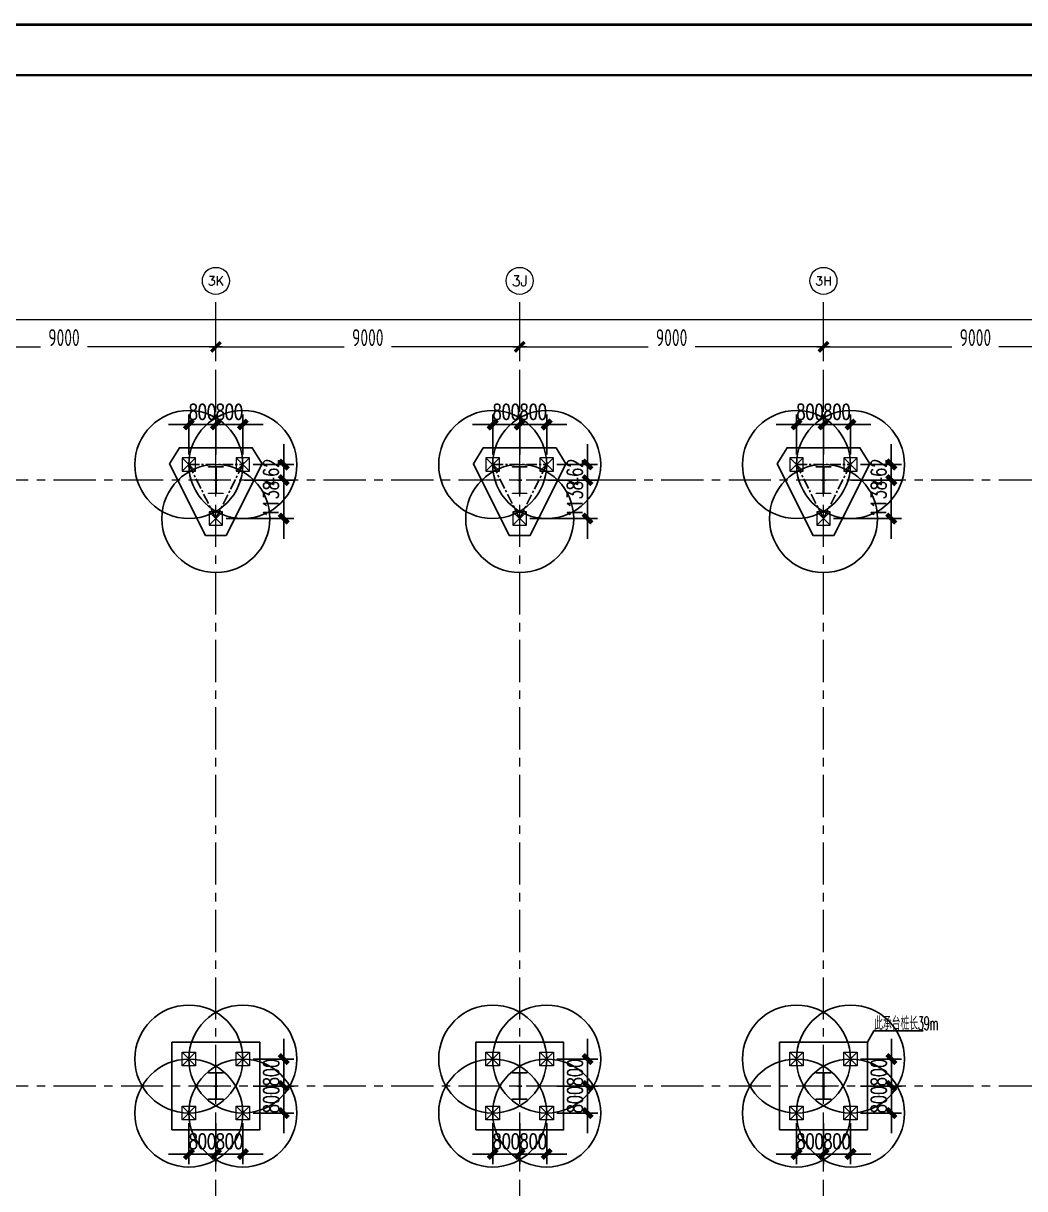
# Model space of a CAD drawing. Extents: x -1201378 to 2367219, y -619313 to 244905.
# Drawn here: x -770463 to -740798, y -204438 to -169915 of the extents above; entities that cross this region are included whole.
import ezdxf
from ezdxf.enums import TextEntityAlignment as Align

# ---------------------------------------------------------------- set-up
doc = ezdxf.new("R2010")
doc.units = 0
doc.header["$LTSCALE"] = 1000
doc.linetypes.add('CENTER', pattern=[2, 1.25, -0.25, 0.25, -0.25])
doc.layers.get('0').update_dxf_attribs({"linetype": 'CONTINUOUS'})
doc.layers.get('Defpoints').update_dxf_attribs({"linetype": 'CONTINUOUS'})
for name, color, linetype in [('0-cxFrame', 155, 'CONTINUOUS'), ('A-WINDOW', 140, 'CONTINUOUS'), ('S-BG', 131, 'CONTINUOUS'), ('S-DIMZ', 115, 'CONTINUOUS'), ('S-DOTE1', 140, 'CENTER'), ('S-HATCH1-W', 252, 'CONTINUOUS')]:
    doc.layers.add(name, color=color, linetype=linetype)
for name, color, linetype, lineweight in [('0-cxText', 131, 'CONTINUOUS', 25), ('S-axis', 111, 'CONTINUOUS', 0), ('S-col', 2, 'CONTINUOUS', 0), ('S-dote', 5, 'CENTER', 0), ('S-zhuang', 1, 'CONTINUOUS', 0)]:
    doc.layers.add(name, color=color, linetype=linetype, lineweight=lineweight)
doc.styles.add('_TCH_AXIS', font='COMPLEX', dxfattribs={"bigfont": 'GBCBIG'})
doc.styles.add('cx_tuming', font='simhei.ttf')
doc.styles.add('cx_tuqian1', font='')
doc.styles.add('SS1', font='tj-romans1.shx', dxfattribs={"width": 0.7, "bigfont": 'tj-hztxt1.shx'})
doc.styles.add('TSSD_Dimension', font='tssdeng.shx', dxfattribs={"width": 0.7, "bigfont": 'hztxt.shx'})
doc.styles.add('黑体', font='simhei.ttf', dxfattribs={"width": 0.8})
doc.styles.get('cx_tuqian1').set_extended_font_data('SimSun')
doc.dimstyles.new('S-150-ARCHI', dxfattribs={"dimscale": 150, "dimtxt": 3, "dimasz": 2, "dimexe": 2, "dimexo": 2, "dimgap": 1, "dimtad": 1, "dimdec": 0, "dimzin": 0, "dimdsep": 46, "dimtxsty": 'SS1', "dimblk1": 'TT', "dimblk2": 'TT', "dimsah": 1, "dimcen": 1, "dimclrd": 256, "dimclre": 256, "dimclrt": 256, "dimadec": 0, "dimazin": 0, "dimtfac": 1, "dimtdec": 0, "dimtix": 1, "dimtmove": 2, "dimatfit": 0, "dimldrblk": 'TT', "dimfxl": 2, "dimtolj": 1, "dimtzin": 0, "dimarcsym": 0})
doc.dimstyles.new('TSSD_200_200', dxfattribs={"dimtxt": 500, "dimasz": 200, "dimexe": 200, "dimexo": 500, "dimgap": 200, "dimtad": 1, "dimdec": 0, "dimzin": 0, "dimdsep": 46, "dimtxsty": 'TSSD_Dimension', "dimblk": 'ARCHTICK', "dimcen": 0, "dimdle": 200, "dimclrt": 7, "dimadec": 0, "dimazin": 0, "dimtfac": 1, "dimtdec": 0, "dimtix": 1, "dimtmove": 2, "dimatfit": 3, "dimfxl": 1, "dimtolj": 1, "dimtzin": 0, "dimarcsym": 0})

# ---------------------------------------------------------------- blocks, each defined once
blk = doc.blocks.new('w42343243')
at = {"layer": 'S-col'}
blk.add_lwpolyline([(-165069, 621020), (-164639, 621020), (-164639, 621002), (-164848, 621002), (-164848, 620238), (-164639, 620238), (-164639, 620220), (-165069, 620220), (-165069, 620238), (-164860, 620238), (-164860, 621002), (-165069, 621002)], close=True, dxfattribs=at)
blk = doc.blocks.new('42343')
at = {"layer": 'A-WINDOW'}
for p in [(-45000, 100), (-36000, 100), (-27000, 100), (-45000, -17850), (-36000, -17850), (-27000, -17850)]:
    blk.add_blockref('w42343243', p, dxfattribs=at)
blk = doc.blocks.new('_ArchTick')
at = {"color": 0, "linetype": 'ByBlock', "const_width": 0.5}
blk.add_lwpolyline([(-0.71, -0.71), (0.71, 0.71)], dxfattribs=at)
blk = doc.blocks.new('*D472')
at = {"layer": 'Defpoints', "color": 0, "transparency": 16777216}
for p in [(-164758, -279500), (-173758, -280358), (-164758, -280358)]:
    blk.add_point(p, dxfattribs=at)
at = {"layer": 'S-axis', "color": 0, "lineweight": -2, "transparency": 16777216}
for p, q in [((-173958, -279500), (-169957, -279500)), ((-173758, -279858), (-173758, -279300)), ((-164558, -279500), (-168560, -279500)), ((-164758, -279858), (-164758, -279300))]:
    blk.add_line(p, q, dxfattribs=at)
at = {"layer": 'S-axis', "color": 0, "lineweight": -2, "transparency": 16777216, "xscale": 200, "yscale": 200, "zscale": 200, "rotation": 180}
blk.add_blockref('_ArchTick', (-173758, -279500), dxfattribs=at)
at = {"layer": 'S-axis', "color": 0, "lineweight": -2, "transparency": 16777216, "xscale": 200, "yscale": 200, "zscale": 200}
blk.add_blockref('_ArchTick', (-164758, -279500), dxfattribs=at)
at = {"layer": 'S-axis', "color": 7, "transparency": 16777216, "insert": (-169258, -279225), "char_height": 500, "attachment_point": 5, "style": 'TSSD_Dimension'}
blk.add_mtext('\\A1;9000', dxfattribs=at)
blk = doc.blocks.new('*D473')
at = {"layer": 'Defpoints', "color": 0, "transparency": 16777216}
for p in [(-155758, -279500), (-164758, -280358), (-155758, -280358)]:
    blk.add_point(p, dxfattribs=at)
at = {"layer": 'S-axis', "color": 0, "lineweight": -2, "transparency": 16777216}
for p, q in [((-164958, -279500), (-160957, -279500)), ((-164758, -279858), (-164758, -279300)), ((-155558, -279500), (-159560, -279500)), ((-155758, -279858), (-155758, -279300))]:
    blk.add_line(p, q, dxfattribs=at)
at = {"layer": 'S-axis', "color": 0, "lineweight": -2, "transparency": 16777216, "xscale": 200, "yscale": 200, "zscale": 200, "rotation": 180}
blk.add_blockref('_ArchTick', (-164758, -279500), dxfattribs=at)
at = {"layer": 'S-axis', "color": 0, "lineweight": -2, "transparency": 16777216, "xscale": 200, "yscale": 200, "zscale": 200}
blk.add_blockref('_ArchTick', (-155758, -279500), dxfattribs=at)
at = {"layer": 'S-axis', "color": 7, "transparency": 16777216, "insert": (-160258, -279225), "char_height": 500, "attachment_point": 5, "style": 'TSSD_Dimension'}
blk.add_mtext('\\A1;9000', dxfattribs=at)
blk = doc.blocks.new('*D474')
at = {"layer": 'Defpoints', "color": 0, "transparency": 16777216}
for p in [(-146758, -279500), (-155758, -280358), (-146758, -280358)]:
    blk.add_point(p, dxfattribs=at)
at = {"layer": 'S-axis', "color": 0, "lineweight": -2, "transparency": 16777216}
for p, q in [((-155958, -279500), (-151957, -279500)), ((-155758, -279858), (-155758, -279300)), ((-146558, -279500), (-150560, -279500)), ((-146758, -279858), (-146758, -279300))]:
    blk.add_line(p, q, dxfattribs=at)
at = {"layer": 'S-axis', "color": 0, "lineweight": -2, "transparency": 16777216, "xscale": 200, "yscale": 200, "zscale": 200, "rotation": 180}
blk.add_blockref('_ArchTick', (-155758, -279500), dxfattribs=at)
at = {"layer": 'S-axis', "color": 0, "lineweight": -2, "transparency": 16777216, "xscale": 200, "yscale": 200, "zscale": 200}
blk.add_blockref('_ArchTick', (-146758, -279500), dxfattribs=at)
at = {"layer": 'S-axis', "color": 7, "transparency": 16777216, "insert": (-151258, -279225), "char_height": 500, "attachment_point": 5, "style": 'TSSD_Dimension'}
blk.add_mtext('\\A1;9000', dxfattribs=at)
blk = doc.blocks.new('*D475')
at = {"layer": 'Defpoints', "color": 0, "transparency": 16777216}
for p in [(-137758, -279500), (-146758, -280358), (-137758, -280358)]:
    blk.add_point(p, dxfattribs=at)
at = {"layer": 'S-axis', "color": 0, "lineweight": -2, "transparency": 16777216}
for p, q in [((-146958, -279500), (-142957, -279500)), ((-146758, -279858), (-146758, -279300)), ((-137558, -279500), (-141560, -279500)), ((-137758, -279858), (-137758, -279300))]:
    blk.add_line(p, q, dxfattribs=at)
at = {"layer": 'S-axis', "color": 0, "lineweight": -2, "transparency": 16777216, "xscale": 200, "yscale": 200, "zscale": 200, "rotation": 180}
blk.add_blockref('_ArchTick', (-146758, -279500), dxfattribs=at)
at = {"layer": 'S-axis', "color": 0, "lineweight": -2, "transparency": 16777216, "xscale": 200, "yscale": 200, "zscale": 200}
blk.add_blockref('_ArchTick', (-137758, -279500), dxfattribs=at)
at = {"layer": 'S-axis', "color": 7, "transparency": 16777216, "insert": (-142258, -279225), "char_height": 500, "attachment_point": 5, "style": 'TSSD_Dimension'}
blk.add_mtext('\\A1;9000', dxfattribs=at)
blk = doc.blocks.new('*D483')
at = {"layer": 'Defpoints', "color": 0, "transparency": 16777216}
for p in [(-82958, -278700), (-268658, -280258), (-82958, -280258)]:
    blk.add_point(p, dxfattribs=at)
at = {"layer": 'S-axis', "color": 0, "lineweight": -2, "transparency": 16777216}
for p, q in [((-268658, -279758), (-268658, -278500)), ((-82958, -279758), (-82958, -278500)), ((-268858, -278700), (-176749, -278700)), ((-82758, -278700), (-174868, -278700))]:
    blk.add_line(p, q, dxfattribs=at)
at = {"layer": 'S-axis', "color": 0, "lineweight": -2, "transparency": 16777216, "xscale": 200, "yscale": 200, "zscale": 200, "rotation": 180}
blk.add_blockref('_ArchTick', (-268658, -278700), dxfattribs=at)
at = {"layer": 'S-axis', "color": 0, "lineweight": -2, "transparency": 16777216, "xscale": 200, "yscale": 200, "zscale": 200}
blk.add_blockref('_ArchTick', (-82958, -278700), dxfattribs=at)
at = {"layer": 'S-axis', "color": 7, "transparency": 16777216, "insert": (-175808, -278425), "char_height": 500, "attachment_point": 5, "style": 'TSSD_Dimension'}
blk.add_mtext('\\A1;185700', dxfattribs=at)
blk = doc.blocks.new('TK22.A0 L(Dragon)')
at = {"layer": '0-cxFrame', "color": 7, "const_width": 0.5}
blk.add_lwpolyline([(0, 0), (-1486, 0), (-1486, 841), (0, 841)], close=True, dxfattribs=at)
at = {"layer": '0-cxFrame', "const_width": 0.5}
blk.add_lwpolyline([(-80, 10), (-1466, 10), (-1466, 831), (-80, 831)], close=True, dxfattribs=at)
at = {"style": '黑体', "flags": 4}
blk.add_attdef('图幅', text='', height=3.3, dxfattribs=at).set_placement((-40, 3), align=Align.RIGHT)
at = {"layer": '0-cxText', "flags": 4}
for tag, height, style, p in [('建设单位', 3.5, 'cx_tuming', (-45, 240)), ('项目名称', 3.5, 'cx_tuming', (-45, 210)), ('子项名称', 3.5, 'cx_tuming', (-45, 180)), ('工程编号', 3.3, 'cx_tuqian1', (-35, 165)), ('图名1', 3.5, 'cx_tuming', (-45, 87)), ('图名2', 3.5, 'cx_tuming', (-45, 79)), ('图名3', 3.5, 'cx_tuming', (-45, 71)), ('出图日期', 3.3, 'cx_tuqian1', (-39, 60)), ('专业', 3.3, 'cx_tuqian1', (-55, 52)), ('版次', 3.3, 'cx_tuqian1', (-20, 44)), ('图号', 3.3, 'cx_tuqian1', (-55, 44))]:
    blk.add_attdef(tag, text='', height=height, dxfattribs=dict(at, style=style)).set_placement(p, align=Align.MIDDLE)
at = {"layer": 'Defpoints', "color": 6, "flags": 4}
for tag, height, style, p in [('tufu', 3.3, '黑体', (-12, 12)), ('dwfname', 4, 'cx_tuqian1', (-80, 3))]:
    blk.add_attdef(tag, text='', height=height, dxfattribs=dict(at, style=style)).set_placement(p, align=Align.RIGHT)
blk = doc.blocks.new('S-ZHUANG-400')
at = {"layer": 'S-zhuang'}
for p, q in [((200, -200), (-200, 200)), ((-200, -200), (200, 200))]:
    blk.add_line(p, q, dxfattribs=at)
blk.add_lwpolyline([(-200, 200), (200, 200), (200, -200), (-200, -200)], close=True, dxfattribs=at)
blk = doc.blocks.new('CT4')
at = {"layer": 'Defpoints'}
for centre in [(-100831, -168442), (-99231, -168442), (-100831, -170042), (-99231, -170042)]:
    blk.add_circle(centre, 1600, dxfattribs=at)
at = {"layer": 'S-DOTE1', "ltscale": 0.25}
for p, q in [((-99971, -169242), (-100091, -169242)), ((-100031, -169182), (-100031, -169302))]:
    blk.add_line(p, q, dxfattribs=at)
at = {"layer": 'S-HATCH1-W'}
blk.add_lwpolyline([(-101331, -170542), (-101331, -167942), (-98731, -167942), (-98731, -170542)], close=True, dxfattribs=at)
at = {"layer": 'S-zhuang', "rotation": 90.00000000000001}
for p in [(-100831, -168442), (-99231, -168442), (-100831, -170042), (-99231, -170042)]:
    blk.add_blockref('S-ZHUANG-400', p, dxfattribs=at)
blk = doc.blocks.new('CT3')
at = {"layer": 'Defpoints'}
for centre in [(-101758, -256416), (-102558, -258016), (-100958, -258016)]:
    blk.add_circle(centre, 1600, dxfattribs=at)
at = {"layer": 'S-DOTE1', "ltscale": 0.25}
for p, q in [((-101758, -257494), (-101758, -257614)), ((-101698, -257554), (-101818, -257554))]:
    blk.add_line(p, q, dxfattribs=at)
at = {"layer": 'S-DOTE1', "linetype": 'CENTER', "ltscale": 0.25}
blk.add_lwpolyline([(-100958, -258016), (-101758, -256416), (-102558, -258016)], close=True, dxfattribs=at)
at = {"layer": 'S-HATCH1-W'}
blk.add_lwpolyline([(-101449, -255916), (-102067, -255916), (-103130, -258042), (-102837, -258516), (-100680, -258516), (-100387, -258042)], close=True, dxfattribs=at)
at = {"layer": 'S-zhuang', "rotation": 90.00000000000001}
for p in [(-101758, -256416), (-102558, -258016), (-100958, -258016)]:
    blk.add_blockref('S-ZHUANG-400', p, dxfattribs=at)
blk = doc.blocks.new('TT')
blk.add_line((-0.97, 0), (0.97, 0))
at = {"const_width": 0.45}
blk.add_lwpolyline([(-0.44, -0.44), (0.44, 0.44)], dxfattribs=at)
blk = doc.blocks.new('*D670')
at = {"layer": 'Defpoints', "color": 0, "transparency": 16777216}
for p in [(-765558, -202198), (-764758, -202198), (-764758, -203411)]:
    blk.add_point(p, dxfattribs=at)
at = {"layer": 'S-DIMZ', "lineweight": -2, "transparency": 16777216}
for p, q in [((-765558, -202498), (-765558, -203711)), ((-764758, -202498), (-764758, -203711)), ((-765858, -203411), (-766158, -203411)), ((-765558, -203411), (-764758, -203411)), ((-764458, -203411), (-764158, -203411))]:
    blk.add_line(p, q, dxfattribs=at)
at = {"layer": 'S-DIMZ', "lineweight": -2, "transparency": 16777216, "xscale": 300, "yscale": 300, "zscale": 300}
blk.add_blockref('TT', (-765558, -203411), dxfattribs=at)
at = {"layer": 'S-DIMZ', "lineweight": -2, "transparency": 16777216, "xscale": 300, "yscale": 300, "zscale": 300, "rotation": 180}
blk.add_blockref('TT', (-764758, -203411), dxfattribs=at)
at = {"layer": 'S-DIMZ', "transparency": 16777216, "insert": (-765158, -203036), "char_height": 450, "attachment_point": 5, "style": 'SS1'}
blk.add_mtext('\\A1;800', dxfattribs=at)
blk = doc.blocks.new('*D671')
at = {"layer": 'Defpoints', "color": 0, "transparency": 16777216}
for p in [(-764758, -202198), (-763958, -202198), (-763958, -203411)]:
    blk.add_point(p, dxfattribs=at)
at = {"layer": 'S-DIMZ', "lineweight": -2, "transparency": 16777216}
for p, q in [((-764758, -202498), (-764758, -203711)), ((-763958, -202498), (-763958, -203711)), ((-765058, -203411), (-765358, -203411)), ((-764758, -203411), (-763958, -203411)), ((-763658, -203411), (-763358, -203411))]:
    blk.add_line(p, q, dxfattribs=at)
at = {"layer": 'S-DIMZ', "lineweight": -2, "transparency": 16777216, "xscale": 300, "yscale": 300, "zscale": 300}
blk.add_blockref('TT', (-764758, -203411), dxfattribs=at)
at = {"layer": 'S-DIMZ', "lineweight": -2, "transparency": 16777216, "xscale": 300, "yscale": 300, "zscale": 300, "rotation": 180}
blk.add_blockref('TT', (-763958, -203411), dxfattribs=at)
at = {"layer": 'S-DIMZ', "transparency": 16777216, "insert": (-764358, -203036), "char_height": 450, "attachment_point": 5, "style": 'SS1'}
blk.add_mtext('\\A1;800', dxfattribs=at)
blk = doc.blocks.new('*D672')
at = {"layer": 'Defpoints', "color": 0, "transparency": 16777216}
for p in [(-763958, -200598), (-763958, -201398), (-762746, -201398)]:
    blk.add_point(p, dxfattribs=at)
at = {"layer": 'S-DIMZ', "lineweight": -2, "transparency": 16777216}
for p, q in [((-762746, -200298), (-762746, -199998)), ((-763658, -200598), (-762446, -200598)), ((-762746, -200598), (-762746, -201398)), ((-763658, -201398), (-762446, -201398)), ((-762746, -201698), (-762746, -201998))]:
    blk.add_line(p, q, dxfattribs=at)
at = {"layer": 'S-DIMZ', "lineweight": -2, "transparency": 16777216, "xscale": 300, "yscale": 300, "zscale": 300}
for p, rotation in [((-762746, -200598), 270), ((-762746, -201398), 90)]:
    blk.add_blockref('TT', p, dxfattribs=dict(at, rotation=rotation))
at = {"layer": 'S-DIMZ', "transparency": 16777216, "insert": (-763121, -200998), "char_height": 450, "attachment_point": 5, "rotation": 90, "style": 'SS1'}
blk.add_mtext('\\A1;800', dxfattribs=at)
blk = doc.blocks.new('*D673')
at = {"layer": 'Defpoints', "color": 0, "transparency": 16777216}
for p in [(-763958, -201398), (-763958, -202198), (-762746, -202198)]:
    blk.add_point(p, dxfattribs=at)
at = {"layer": 'S-DIMZ', "lineweight": -2, "transparency": 16777216}
for p, q in [((-762746, -201098), (-762746, -200798)), ((-763658, -201398), (-762446, -201398)), ((-762746, -201398), (-762746, -202198)), ((-763658, -202198), (-762446, -202198)), ((-762746, -202498), (-762746, -202798))]:
    blk.add_line(p, q, dxfattribs=at)
at = {"layer": 'S-DIMZ', "lineweight": -2, "transparency": 16777216, "xscale": 300, "yscale": 300, "zscale": 300}
for p, rotation in [((-762746, -201398), 270), ((-762746, -202198), 90)]:
    blk.add_blockref('TT', p, dxfattribs=dict(at, rotation=rotation))
at = {"layer": 'S-DIMZ', "transparency": 16777216, "insert": (-763121, -201798), "char_height": 450, "attachment_point": 5, "rotation": 90, "style": 'SS1'}
blk.add_mtext('\\A1;800', dxfattribs=at)
blk = doc.blocks.new('*D662')
at = {"layer": 'Defpoints', "color": 0, "transparency": 16777216}
for p in [(-764758, -181800), (-765558, -182986), (-764758, -182986)]:
    blk.add_point(p, dxfattribs=at)
at = {"layer": 'S-DIMZ', "lineweight": -2, "transparency": 16777216}
for p, q in [((-765558, -182686), (-765558, -181500)), ((-764758, -182686), (-764758, -181500)), ((-765858, -181800), (-766158, -181800)), ((-765558, -181800), (-764758, -181800)), ((-764458, -181800), (-764158, -181800))]:
    blk.add_line(p, q, dxfattribs=at)
at = {"layer": 'S-DIMZ', "lineweight": -2, "transparency": 16777216, "xscale": 300, "yscale": 300, "zscale": 300}
blk.add_blockref('TT', (-765558, -181800), dxfattribs=at)
at = {"layer": 'S-DIMZ', "lineweight": -2, "transparency": 16777216, "xscale": 300, "yscale": 300, "zscale": 300, "rotation": 180}
blk.add_blockref('TT', (-764758, -181800), dxfattribs=at)
at = {"layer": 'S-DIMZ', "transparency": 16777216, "insert": (-765158, -181425), "char_height": 450, "attachment_point": 5, "style": 'SS1'}
blk.add_mtext('\\A1;800', dxfattribs=at)
blk = doc.blocks.new('*D663')
at = {"layer": 'Defpoints', "color": 0, "transparency": 16777216}
for p in [(-763958, -181800), (-764758, -182986), (-763958, -182986)]:
    blk.add_point(p, dxfattribs=at)
at = {"layer": 'S-DIMZ', "lineweight": -2, "transparency": 16777216}
for p, q in [((-764758, -182686), (-764758, -181500)), ((-763958, -182686), (-763958, -181500)), ((-765058, -181800), (-765358, -181800)), ((-764758, -181800), (-763958, -181800)), ((-763658, -181800), (-763358, -181800))]:
    blk.add_line(p, q, dxfattribs=at)
at = {"layer": 'S-DIMZ', "lineweight": -2, "transparency": 16777216, "xscale": 300, "yscale": 300, "zscale": 300}
blk.add_blockref('TT', (-764758, -181800), dxfattribs=at)
at = {"layer": 'S-DIMZ', "lineweight": -2, "transparency": 16777216, "xscale": 300, "yscale": 300, "zscale": 300, "rotation": 180}
blk.add_blockref('TT', (-763958, -181800), dxfattribs=at)
at = {"layer": 'S-DIMZ', "transparency": 16777216, "insert": (-764358, -181425), "char_height": 450, "attachment_point": 5, "style": 'SS1'}
blk.add_mtext('\\A1;800', dxfattribs=at)
blk = doc.blocks.new('*D686')
at = {"layer": 'Defpoints', "color": 0, "transparency": 16777216}
for p in [(-756558, -202198), (-755758, -202198), (-755758, -203411)]:
    blk.add_point(p, dxfattribs=at)
at = {"layer": 'S-DIMZ', "lineweight": -2, "transparency": 16777216}
for p, q in [((-756558, -202498), (-756558, -203711)), ((-755758, -202498), (-755758, -203711)), ((-756858, -203411), (-757158, -203411)), ((-756558, -203411), (-755758, -203411)), ((-755458, -203411), (-755158, -203411))]:
    blk.add_line(p, q, dxfattribs=at)
at = {"layer": 'S-DIMZ', "lineweight": -2, "transparency": 16777216, "xscale": 300, "yscale": 300, "zscale": 300}
blk.add_blockref('TT', (-756558, -203411), dxfattribs=at)
at = {"layer": 'S-DIMZ', "lineweight": -2, "transparency": 16777216, "xscale": 300, "yscale": 300, "zscale": 300, "rotation": 180}
blk.add_blockref('TT', (-755758, -203411), dxfattribs=at)
at = {"layer": 'S-DIMZ', "transparency": 16777216, "insert": (-756158, -203036), "char_height": 450, "attachment_point": 5, "style": 'SS1'}
blk.add_mtext('\\A1;800', dxfattribs=at)
blk = doc.blocks.new('*D687')
at = {"layer": 'Defpoints', "color": 0, "transparency": 16777216}
for p in [(-755758, -202198), (-754958, -202198), (-754958, -203411)]:
    blk.add_point(p, dxfattribs=at)
at = {"layer": 'S-DIMZ', "lineweight": -2, "transparency": 16777216}
for p, q in [((-755758, -202498), (-755758, -203711)), ((-754958, -202498), (-754958, -203711)), ((-756058, -203411), (-756358, -203411)), ((-755758, -203411), (-754958, -203411)), ((-754658, -203411), (-754358, -203411))]:
    blk.add_line(p, q, dxfattribs=at)
at = {"layer": 'S-DIMZ', "lineweight": -2, "transparency": 16777216, "xscale": 300, "yscale": 300, "zscale": 300}
blk.add_blockref('TT', (-755758, -203411), dxfattribs=at)
at = {"layer": 'S-DIMZ', "lineweight": -2, "transparency": 16777216, "xscale": 300, "yscale": 300, "zscale": 300, "rotation": 180}
blk.add_blockref('TT', (-754958, -203411), dxfattribs=at)
at = {"layer": 'S-DIMZ', "transparency": 16777216, "insert": (-755358, -203036), "char_height": 450, "attachment_point": 5, "style": 'SS1'}
blk.add_mtext('\\A1;800', dxfattribs=at)
blk = doc.blocks.new('*D688')
at = {"layer": 'Defpoints', "color": 0, "transparency": 16777216}
for p in [(-754958, -200598), (-754958, -201398), (-753746, -201398)]:
    blk.add_point(p, dxfattribs=at)
at = {"layer": 'S-DIMZ', "lineweight": -2, "transparency": 16777216}
for p, q in [((-753746, -200298), (-753746, -199998)), ((-754658, -200598), (-753446, -200598)), ((-753746, -200598), (-753746, -201398)), ((-754658, -201398), (-753446, -201398)), ((-753746, -201698), (-753746, -201998))]:
    blk.add_line(p, q, dxfattribs=at)
at = {"layer": 'S-DIMZ', "lineweight": -2, "transparency": 16777216, "xscale": 300, "yscale": 300, "zscale": 300}
for p, rotation in [((-753746, -200598), 270), ((-753746, -201398), 90)]:
    blk.add_blockref('TT', p, dxfattribs=dict(at, rotation=rotation))
at = {"layer": 'S-DIMZ', "transparency": 16777216, "insert": (-754121, -200998), "char_height": 450, "attachment_point": 5, "rotation": 90, "style": 'SS1'}
blk.add_mtext('\\A1;800', dxfattribs=at)
blk = doc.blocks.new('*D689')
at = {"layer": 'Defpoints', "color": 0, "transparency": 16777216}
for p in [(-754958, -201398), (-754958, -202198), (-753746, -202198)]:
    blk.add_point(p, dxfattribs=at)
at = {"layer": 'S-DIMZ', "lineweight": -2, "transparency": 16777216}
for p, q in [((-753746, -201098), (-753746, -200798)), ((-754658, -201398), (-753446, -201398)), ((-753746, -201398), (-753746, -202198)), ((-754658, -202198), (-753446, -202198)), ((-753746, -202498), (-753746, -202798))]:
    blk.add_line(p, q, dxfattribs=at)
at = {"layer": 'S-DIMZ', "lineweight": -2, "transparency": 16777216, "xscale": 300, "yscale": 300, "zscale": 300}
for p, rotation in [((-753746, -201398), 270), ((-753746, -202198), 90)]:
    blk.add_blockref('TT', p, dxfattribs=dict(at, rotation=rotation))
at = {"layer": 'S-DIMZ', "transparency": 16777216, "insert": (-754121, -201798), "char_height": 450, "attachment_point": 5, "rotation": 90, "style": 'SS1'}
blk.add_mtext('\\A1;800', dxfattribs=at)
blk = doc.blocks.new('*D678')
at = {"layer": 'Defpoints', "color": 0, "transparency": 16777216}
for p in [(-755758, -181800), (-756558, -182986), (-755758, -182986)]:
    blk.add_point(p, dxfattribs=at)
at = {"layer": 'S-DIMZ', "lineweight": -2, "transparency": 16777216}
for p, q in [((-756558, -182686), (-756558, -181500)), ((-755758, -182686), (-755758, -181500)), ((-756858, -181800), (-757158, -181800)), ((-756558, -181800), (-755758, -181800)), ((-755458, -181800), (-755158, -181800))]:
    blk.add_line(p, q, dxfattribs=at)
at = {"layer": 'S-DIMZ', "lineweight": -2, "transparency": 16777216, "xscale": 300, "yscale": 300, "zscale": 300}
blk.add_blockref('TT', (-756558, -181800), dxfattribs=at)
at = {"layer": 'S-DIMZ', "lineweight": -2, "transparency": 16777216, "xscale": 300, "yscale": 300, "zscale": 300, "rotation": 180}
blk.add_blockref('TT', (-755758, -181800), dxfattribs=at)
at = {"layer": 'S-DIMZ', "transparency": 16777216, "insert": (-756158, -181425), "char_height": 450, "attachment_point": 5, "style": 'SS1'}
blk.add_mtext('\\A1;800', dxfattribs=at)
blk = doc.blocks.new('*D679')
at = {"layer": 'Defpoints', "color": 0, "transparency": 16777216}
for p in [(-754958, -181800), (-755758, -182986), (-754958, -182986)]:
    blk.add_point(p, dxfattribs=at)
at = {"layer": 'S-DIMZ', "lineweight": -2, "transparency": 16777216}
for p, q in [((-755758, -182686), (-755758, -181500)), ((-754958, -182686), (-754958, -181500)), ((-756058, -181800), (-756358, -181800)), ((-755758, -181800), (-754958, -181800)), ((-754658, -181800), (-754358, -181800))]:
    blk.add_line(p, q, dxfattribs=at)
at = {"layer": 'S-DIMZ', "lineweight": -2, "transparency": 16777216, "xscale": 300, "yscale": 300, "zscale": 300}
blk.add_blockref('TT', (-755758, -181800), dxfattribs=at)
at = {"layer": 'S-DIMZ', "lineweight": -2, "transparency": 16777216, "xscale": 300, "yscale": 300, "zscale": 300, "rotation": 180}
blk.add_blockref('TT', (-754958, -181800), dxfattribs=at)
at = {"layer": 'S-DIMZ', "transparency": 16777216, "insert": (-755358, -181425), "char_height": 450, "attachment_point": 5, "style": 'SS1'}
blk.add_mtext('\\A1;800', dxfattribs=at)
blk = doc.blocks.new('*D702')
at = {"layer": 'Defpoints', "color": 0, "transparency": 16777216}
for p in [(-747558, -202198), (-746758, -202198), (-746758, -203411)]:
    blk.add_point(p, dxfattribs=at)
at = {"layer": 'S-DIMZ', "lineweight": -2, "transparency": 16777216}
for p, q in [((-747558, -202498), (-747558, -203711)), ((-746758, -202498), (-746758, -203711)), ((-747858, -203411), (-748158, -203411)), ((-747558, -203411), (-746758, -203411)), ((-746458, -203411), (-746158, -203411))]:
    blk.add_line(p, q, dxfattribs=at)
at = {"layer": 'S-DIMZ', "lineweight": -2, "transparency": 16777216, "xscale": 300, "yscale": 300, "zscale": 300}
blk.add_blockref('TT', (-747558, -203411), dxfattribs=at)
at = {"layer": 'S-DIMZ', "lineweight": -2, "transparency": 16777216, "xscale": 300, "yscale": 300, "zscale": 300, "rotation": 180}
blk.add_blockref('TT', (-746758, -203411), dxfattribs=at)
at = {"layer": 'S-DIMZ', "transparency": 16777216, "insert": (-747158, -203036), "char_height": 450, "attachment_point": 5, "style": 'SS1'}
blk.add_mtext('\\A1;800', dxfattribs=at)
blk = doc.blocks.new('*D703')
at = {"layer": 'Defpoints', "color": 0, "transparency": 16777216}
for p in [(-746758, -202198), (-745958, -202198), (-745958, -203411)]:
    blk.add_point(p, dxfattribs=at)
at = {"layer": 'S-DIMZ', "lineweight": -2, "transparency": 16777216}
for p, q in [((-746758, -202498), (-746758, -203711)), ((-745958, -202498), (-745958, -203711)), ((-747058, -203411), (-747358, -203411)), ((-746758, -203411), (-745958, -203411)), ((-745658, -203411), (-745358, -203411))]:
    blk.add_line(p, q, dxfattribs=at)
at = {"layer": 'S-DIMZ', "lineweight": -2, "transparency": 16777216, "xscale": 300, "yscale": 300, "zscale": 300}
blk.add_blockref('TT', (-746758, -203411), dxfattribs=at)
at = {"layer": 'S-DIMZ', "lineweight": -2, "transparency": 16777216, "xscale": 300, "yscale": 300, "zscale": 300, "rotation": 180}
blk.add_blockref('TT', (-745958, -203411), dxfattribs=at)
at = {"layer": 'S-DIMZ', "transparency": 16777216, "insert": (-746358, -203036), "char_height": 450, "attachment_point": 5, "style": 'SS1'}
blk.add_mtext('\\A1;800', dxfattribs=at)
blk = doc.blocks.new('*D704')
at = {"layer": 'Defpoints', "color": 0, "transparency": 16777216}
for p in [(-745958, -200598), (-745958, -201398), (-744746, -201398)]:
    blk.add_point(p, dxfattribs=at)
at = {"layer": 'S-DIMZ', "lineweight": -2, "transparency": 16777216}
for p, q in [((-744746, -200298), (-744746, -199998)), ((-745658, -200598), (-744446, -200598)), ((-744746, -200598), (-744746, -201398)), ((-745658, -201398), (-744446, -201398)), ((-744746, -201698), (-744746, -201998))]:
    blk.add_line(p, q, dxfattribs=at)
at = {"layer": 'S-DIMZ', "lineweight": -2, "transparency": 16777216, "xscale": 300, "yscale": 300, "zscale": 300}
for p, rotation in [((-744746, -200598), 270), ((-744746, -201398), 90)]:
    blk.add_blockref('TT', p, dxfattribs=dict(at, rotation=rotation))
at = {"layer": 'S-DIMZ', "transparency": 16777216, "insert": (-745121, -200998), "char_height": 450, "attachment_point": 5, "rotation": 90, "style": 'SS1'}
blk.add_mtext('\\A1;800', dxfattribs=at)
blk = doc.blocks.new('*D705')
at = {"layer": 'Defpoints', "color": 0, "transparency": 16777216}
for p in [(-745958, -201398), (-745958, -202198), (-744746, -202198)]:
    blk.add_point(p, dxfattribs=at)
at = {"layer": 'S-DIMZ', "lineweight": -2, "transparency": 16777216}
for p, q in [((-744746, -201098), (-744746, -200798)), ((-745658, -201398), (-744446, -201398)), ((-744746, -201398), (-744746, -202198)), ((-745658, -202198), (-744446, -202198)), ((-744746, -202498), (-744746, -202798))]:
    blk.add_line(p, q, dxfattribs=at)
at = {"layer": 'S-DIMZ', "lineweight": -2, "transparency": 16777216, "xscale": 300, "yscale": 300, "zscale": 300}
for p, rotation in [((-744746, -201398), 270), ((-744746, -202198), 90)]:
    blk.add_blockref('TT', p, dxfattribs=dict(at, rotation=rotation))
at = {"layer": 'S-DIMZ', "transparency": 16777216, "insert": (-745121, -201798), "char_height": 450, "attachment_point": 5, "rotation": 90, "style": 'SS1'}
blk.add_mtext('\\A1;800', dxfattribs=at)
blk = doc.blocks.new('*D694')
at = {"layer": 'Defpoints', "color": 0, "transparency": 16777216}
for p in [(-746758, -181800), (-747558, -182986), (-746758, -182986)]:
    blk.add_point(p, dxfattribs=at)
at = {"layer": 'S-DIMZ', "lineweight": -2, "transparency": 16777216}
for p, q in [((-747558, -182686), (-747558, -181500)), ((-746758, -182686), (-746758, -181500)), ((-747858, -181800), (-748158, -181800)), ((-747558, -181800), (-746758, -181800)), ((-746458, -181800), (-746158, -181800))]:
    blk.add_line(p, q, dxfattribs=at)
at = {"layer": 'S-DIMZ', "lineweight": -2, "transparency": 16777216, "xscale": 300, "yscale": 300, "zscale": 300}
blk.add_blockref('TT', (-747558, -181800), dxfattribs=at)
at = {"layer": 'S-DIMZ', "lineweight": -2, "transparency": 16777216, "xscale": 300, "yscale": 300, "zscale": 300, "rotation": 180}
blk.add_blockref('TT', (-746758, -181800), dxfattribs=at)
at = {"layer": 'S-DIMZ', "transparency": 16777216, "insert": (-747158, -181425), "char_height": 450, "attachment_point": 5, "style": 'SS1'}
blk.add_mtext('\\A1;800', dxfattribs=at)
blk = doc.blocks.new('*D695')
at = {"layer": 'Defpoints', "color": 0, "transparency": 16777216}
for p in [(-745958, -181800), (-746758, -182986), (-745958, -182986)]:
    blk.add_point(p, dxfattribs=at)
at = {"layer": 'S-DIMZ', "lineweight": -2, "transparency": 16777216}
for p, q in [((-746758, -182686), (-746758, -181500)), ((-745958, -182686), (-745958, -181500)), ((-747058, -181800), (-747358, -181800)), ((-746758, -181800), (-745958, -181800)), ((-745658, -181800), (-745358, -181800))]:
    blk.add_line(p, q, dxfattribs=at)
at = {"layer": 'S-DIMZ', "lineweight": -2, "transparency": 16777216, "xscale": 300, "yscale": 300, "zscale": 300}
blk.add_blockref('TT', (-746758, -181800), dxfattribs=at)
at = {"layer": 'S-DIMZ', "lineweight": -2, "transparency": 16777216, "xscale": 300, "yscale": 300, "zscale": 300, "rotation": 180}
blk.add_blockref('TT', (-745958, -181800), dxfattribs=at)
at = {"layer": 'S-DIMZ', "transparency": 16777216, "insert": (-746358, -181425), "char_height": 450, "attachment_point": 5, "style": 'SS1'}
blk.add_mtext('\\A1;800', dxfattribs=at)
blk = doc.blocks.new('*D1204')
at = {"layer": 'Defpoints', "color": 0, "transparency": 16777216}
for p in [(-763958, -182986), (-764225, -183448), (-762749, -183448)]:
    blk.add_point(p, dxfattribs=at)
at = {"layer": 'S-DIMZ', "lineweight": -2, "transparency": 16777216}
for p, q in [((-762749, -182686), (-762749, -182386)), ((-763658, -182986), (-762449, -182986)), ((-762749, -182986), (-762749, -183448)), ((-763925, -183448), (-762449, -183448)), ((-762749, -183748), (-762749, -184048))]:
    blk.add_line(p, q, dxfattribs=at)
at = {"layer": 'S-DIMZ', "lineweight": -2, "transparency": 16777216, "xscale": 300, "yscale": 300, "zscale": 300}
for p, rotation in [((-762749, -182986), 270), ((-762749, -183448), 90)]:
    blk.add_blockref('TT', p, dxfattribs=dict(at, rotation=rotation))
at = {"layer": 'S-DIMZ', "transparency": 16777216, "insert": (-763124, -183217), "char_height": 450, "attachment_point": 5, "rotation": 90, "style": 'SS1'}
blk.add_mtext('\\A1;462', dxfattribs=at)
blk = doc.blocks.new('*D1205')
at = {"layer": 'Defpoints', "color": 0, "transparency": 16777216}
for p in [(-764225, -183448), (-764758, -184586), (-762749, -184586)]:
    blk.add_point(p, dxfattribs=at)
at = {"layer": 'S-DIMZ', "lineweight": -2, "transparency": 16777216}
for p, q in [((-762749, -183148), (-762749, -182848)), ((-763925, -183448), (-762449, -183448)), ((-762749, -183448), (-762749, -184586)), ((-764458, -184586), (-762449, -184586)), ((-762749, -184886), (-762749, -185186))]:
    blk.add_line(p, q, dxfattribs=at)
at = {"layer": 'S-DIMZ', "lineweight": -2, "transparency": 16777216, "xscale": 300, "yscale": 300, "zscale": 300}
for p, rotation in [((-762749, -183448), 270), ((-762749, -184586), 90)]:
    blk.add_blockref('TT', p, dxfattribs=dict(at, rotation=rotation))
at = {"layer": 'S-DIMZ', "transparency": 16777216, "insert": (-763124, -184017), "char_height": 450, "attachment_point": 5, "rotation": 90, "style": 'SS1'}
blk.add_mtext('\\A1;1138', dxfattribs=at)
blk = doc.blocks.new('*D1206')
at = {"layer": 'Defpoints', "color": 0, "transparency": 16777216}
for p in [(-754958, -182986), (-755225, -183448), (-753749, -183448)]:
    blk.add_point(p, dxfattribs=at)
at = {"layer": 'S-DIMZ', "lineweight": -2, "transparency": 16777216}
for p, q in [((-753749, -182686), (-753749, -182386)), ((-754658, -182986), (-753449, -182986)), ((-753749, -182986), (-753749, -183448)), ((-754925, -183448), (-753449, -183448)), ((-753749, -183748), (-753749, -184048))]:
    blk.add_line(p, q, dxfattribs=at)
at = {"layer": 'S-DIMZ', "lineweight": -2, "transparency": 16777216, "xscale": 300, "yscale": 300, "zscale": 300}
for p, rotation in [((-753749, -182986), 270), ((-753749, -183448), 90)]:
    blk.add_blockref('TT', p, dxfattribs=dict(at, rotation=rotation))
at = {"layer": 'S-DIMZ', "transparency": 16777216, "insert": (-754124, -183217), "char_height": 450, "attachment_point": 5, "rotation": 90, "style": 'SS1'}
blk.add_mtext('\\A1;462', dxfattribs=at)
blk = doc.blocks.new('*D1207')
at = {"layer": 'Defpoints', "color": 0, "transparency": 16777216}
for p in [(-755225, -183448), (-755758, -184586), (-753749, -184586)]:
    blk.add_point(p, dxfattribs=at)
at = {"layer": 'S-DIMZ', "lineweight": -2, "transparency": 16777216}
for p, q in [((-753749, -183148), (-753749, -182848)), ((-754925, -183448), (-753449, -183448)), ((-753749, -183448), (-753749, -184586)), ((-755458, -184586), (-753449, -184586)), ((-753749, -184886), (-753749, -185186))]:
    blk.add_line(p, q, dxfattribs=at)
at = {"layer": 'S-DIMZ', "lineweight": -2, "transparency": 16777216, "xscale": 300, "yscale": 300, "zscale": 300}
for p, rotation in [((-753749, -183448), 270), ((-753749, -184586), 90)]:
    blk.add_blockref('TT', p, dxfattribs=dict(at, rotation=rotation))
at = {"layer": 'S-DIMZ', "transparency": 16777216, "insert": (-754124, -184017), "char_height": 450, "attachment_point": 5, "rotation": 90, "style": 'SS1'}
blk.add_mtext('\\A1;1138', dxfattribs=at)
blk = doc.blocks.new('*D1208')
at = {"layer": 'Defpoints', "color": 0, "transparency": 16777216}
for p in [(-745958, -182986), (-746225, -183448), (-744749, -183448)]:
    blk.add_point(p, dxfattribs=at)
at = {"layer": 'S-DIMZ', "lineweight": -2, "transparency": 16777216}
for p, q in [((-744749, -182686), (-744749, -182386)), ((-745658, -182986), (-744449, -182986)), ((-744749, -182986), (-744749, -183448)), ((-745925, -183448), (-744449, -183448)), ((-744749, -183748), (-744749, -184048))]:
    blk.add_line(p, q, dxfattribs=at)
at = {"layer": 'S-DIMZ', "lineweight": -2, "transparency": 16777216, "xscale": 300, "yscale": 300, "zscale": 300}
for p, rotation in [((-744749, -182986), 270), ((-744749, -183448), 90)]:
    blk.add_blockref('TT', p, dxfattribs=dict(at, rotation=rotation))
at = {"layer": 'S-DIMZ', "transparency": 16777216, "insert": (-745124, -183217), "char_height": 450, "attachment_point": 5, "rotation": 90, "style": 'SS1'}
blk.add_mtext('\\A1;462', dxfattribs=at)
blk = doc.blocks.new('*D1209')
at = {"layer": 'Defpoints', "color": 0, "transparency": 16777216}
for p in [(-746225, -183448), (-746758, -184586), (-744749, -184586)]:
    blk.add_point(p, dxfattribs=at)
at = {"layer": 'S-DIMZ', "lineweight": -2, "transparency": 16777216}
for p, q in [((-744749, -183148), (-744749, -182848)), ((-745925, -183448), (-744449, -183448)), ((-744749, -183448), (-744749, -184586)), ((-746458, -184586), (-744449, -184586)), ((-744749, -184886), (-744749, -185186))]:
    blk.add_line(p, q, dxfattribs=at)
at = {"layer": 'S-DIMZ', "lineweight": -2, "transparency": 16777216, "xscale": 300, "yscale": 300, "zscale": 300}
for p, rotation in [((-744749, -183448), 270), ((-744749, -184586), 90)]:
    blk.add_blockref('TT', p, dxfattribs=dict(at, rotation=rotation))
at = {"layer": 'S-DIMZ', "transparency": 16777216, "insert": (-745124, -184017), "char_height": 450, "attachment_point": 5, "rotation": 90, "style": 'SS1'}
blk.add_mtext('\\A1;1138', dxfattribs=at)
blk = doc.blocks.new('3#轴网')
at = {"layer": 'S-axis'}
for centre in [(-164758.5, -277544.2), (-155758.5, -277544.2), (-146758.5, -277544.2)]:
    blk.add_circle(centre, 400, dxfattribs=at)
at = {"layer": 'S-dote'}
for p, q in [((-164758.5, -363428.2), (-164758.5, -277944.2)), ((-155758.5, -363428.2), (-155758.5, -277944.2)), ((-146758.5, -363428.2), (-146758.5, -277944.2)), ((-78316.2, -283448.2), (-273210.6, -283448.2)), ((-78316.2, -301398.2), (-273210.6, -301398.2))]:
    blk.add_line(p, q, dxfattribs=at)
at = {"layer": 'S-axis', "style": '_TCH_AXIS'}
for s, height, p, p2 in [('3K', 270.86, (-165003.5, -277679.7), (-164513.4, -277679.7)), ('3J', 321.14, (-155987.8, -277704.8), (-155529.1, -277704.8)), ('3H', 265.5, (-147005, -277677), (-146511.9, -277677))]:
    blk.add_text(s, height=height, dxfattribs=at).set_placement(p, p2, align=Align.FIT)
at = {"layer": 'S-axis'}
for base, p1, p2, picture, middle in [((-82958.5, -278700.4), (-268658.5, -280258.4), (-82958.5, -280258.4), '*D483', (-175808.5, -278425.4)), ((-164758.5, -279500.4), (-173758.5, -280358.4), (-164758.5, -280358.4), '*D472', (-169258.5, -279225.4)), ((-155758.5, -279500.4), (-164758.5, -280358.4), (-155758.5, -280358.4), '*D473', (-160258.5, -279225.4)), ((-146758.5, -279500.4), (-155758.5, -280358.4), (-146758.5, -280358.4), '*D474', (-151258.5, -279225.4)), ((-137758.5, -279500.4), (-146758.5, -280358.4), (-137758.5, -280358.4), '*D475', (-142258.5, -279225.4))]:
    dim = blk.add_linear_dim(base=base, p1=p1, p2=p2, angle=0, dimstyle='TSSD_200_200', dxfattribs=at)
    dim.commit()
    dim.dimension.update_dxf_attribs({"geometry": picture, "text_midpoint": middle, "dimtype": 161})

msp = doc.modelspace()

# ---------------------------------------------------------------- linework, layer by layer
at = {"layer": 'S-BG'}
msp.add_lwpolyline([(-743803.9, -199761.3), (-745264.1, -199761.3), (-745458.5, -200098.2)], dxfattribs=at)

# ---------------------------------------------------------------- block references
at = {"layer": '0-cxFrame', "xscale": 150, "yscale": 150, "zscale": 150}
msp.add_blockref('TK22.A0 L(Dragon)', (-664991.7, -296102.2), dxfattribs=at)
at = {"layer": 'S-axis'}
msp.add_blockref('3#轴网', (-600000, 100000), dxfattribs=at)
at = {"layer": 'S-col'}
msp.add_blockref('42343', (-554904.3, -804168.2), dxfattribs=at)
at = {"layer": 'S-zhuang', "xscale": -1, "rotation": 180}
for p in [(-663000, -441002.4), (-654000, -441002.4), (-645000, -441002.4)]:
    msp.add_blockref('CT3', p, dxfattribs=at)
at = {"layer": 'S-zhuang'}
for p in [(-664727.3, -32156.2), (-655727.3, -32156.2), (-646727.3, -32156.2)]:
    msp.add_blockref('CT4', p, dxfattribs=at)

# ---------------------------------------------------------------- texts
at = {"layer": 'S-BG', "style": 'SS1', "width": 0.5}
msp.add_text('此承台桩长39m', height=400, dxfattribs=at).set_placement((-745257.8, -199540.9), align=Align.MIDDLE_LEFT)

# ---------------------------------------------------------------- dimensions: what is measured, and where the dimension line sits
at = {"layer": 'S-DIMZ'}
for base, p1, p2, picture, middle in [((-764758.5, -181800), (-765558.5, -182986.3), (-764758.5, -182986.3), '*D662', (-765158.5, -181425)), ((-763958.5, -181800), (-764758.5, -182986.3), (-763958.5, -182986.3), '*D663', (-764358.5, -181425)), ((-755758.5, -181800), (-756558.5, -182986.3), (-755758.5, -182986.3), '*D678', (-756158.5, -181425)), ((-754958.5, -181800), (-755758.5, -182986.3), (-754958.5, -182986.3), '*D679', (-755358.5, -181425)), ((-746758.5, -181800), (-747558.5, -182986.3), (-746758.5, -182986.3), '*D694', (-747158.5, -181425)), ((-745958.5, -181800), (-746758.5, -182986.3), (-745958.5, -182986.3), '*D695', (-746358.5, -181425))]:
    dim = msp.add_linear_dim(base=base, p1=p1, p2=p2, dimstyle='S-150-ARCHI', dxfattribs=at)
    dim.commit()
    dim.dimension.update_dxf_attribs({"geometry": picture, "text_midpoint": middle})
for base, p1, p2, picture, middle in [((-762748.9, -183448.2), (-763958.5, -182986.3), (-764225.1, -183448.2), '*D1204', (-763123.9, -183217.2)), ((-753748.9, -183448.2), (-754958.5, -182986.3), (-755225.1, -183448.2), '*D1206', (-754123.9, -183217.2)), ((-744748.9, -183448.2), (-745958.5, -182986.3), (-746225.1, -183448.2), '*D1208', (-745123.9, -183217.2)), ((-762748.9, -184586.3), (-764225.1, -183448.2), (-764758.5, -184586.3), '*D1205', (-763123.9, -184017.2)), ((-753748.9, -184586.3), (-755225.1, -183448.2), (-755758.5, -184586.3), '*D1207', (-754123.9, -184017.2)), ((-744748.9, -184586.3), (-746225.1, -183448.2), (-746758.5, -184586.3), '*D1209', (-745123.9, -184017.2))]:
    dim = msp.add_linear_dim(base=base, p1=p1, p2=p2, angle=270, dimstyle='S-150-ARCHI', dxfattribs=at)
    dim.commit()
    dim.dimension.update_dxf_attribs({"geometry": picture, "text_midpoint": middle})
for base, p1, p2, picture, middle in [((-762746, -201398.2), (-763958.4, -200598.2), (-763958.4, -201398.2), '*D672', (-763121, -200998.2)), ((-753746, -201398.2), (-754958.4, -200598.2), (-754958.4, -201398.2), '*D688', (-754121, -200998.2)), ((-744746, -201398.2), (-745958.4, -200598.2), (-745958.4, -201398.2), '*D704', (-745121, -200998.2)), ((-762746, -202198.2), (-763958.4, -201398.2), (-763958.4, -202198.2), '*D673', (-763121, -201798.2)), ((-753746, -202198.2), (-754958.4, -201398.2), (-754958.4, -202198.2), '*D689', (-754121, -201798.2)), ((-744746, -202198.2), (-745958.4, -201398.2), (-745958.4, -202198.2), '*D705', (-745121, -201798.2))]:
    dim = msp.add_linear_dim(base=base, p1=p1, p2=p2, angle=270, dimstyle='S-150-ARCHI', override={"dimexo": 2}, dxfattribs=at)
    dim.commit()
    dim.dimension.update_dxf_attribs({"geometry": picture, "text_midpoint": middle})
for base, p1, p2, picture, middle in [((-764758.5, -203410.7), (-765558.4, -202198.2), (-764758.5, -202198.2), '*D670', (-765158.4, -203035.7)), ((-763958.4, -203410.7), (-764758.5, -202198.2), (-763958.4, -202198.2), '*D671', (-764358.4, -203035.7)), ((-755758.5, -203410.7), (-756558.4, -202198.2), (-755758.5, -202198.2), '*D686', (-756158.4, -203035.7)), ((-754958.4, -203410.7), (-755758.5, -202198.2), (-754958.4, -202198.2), '*D687', (-755358.4, -203035.7)), ((-746758.5, -203410.7), (-747558.4, -202198.2), (-746758.5, -202198.2), '*D702', (-747158.4, -203035.7)), ((-745958.4, -203410.7), (-746758.5, -202198.2), (-745958.4, -202198.2), '*D703', (-746358.4, -203035.7))]:
    dim = msp.add_linear_dim(base=base, p1=p1, p2=p2, dimstyle='S-150-ARCHI', override={"dimexo": 2}, dxfattribs=at)
    dim.commit()
    dim.dimension.update_dxf_attribs({"geometry": picture, "text_midpoint": middle})

doc.saveas('drawing.dxf')
